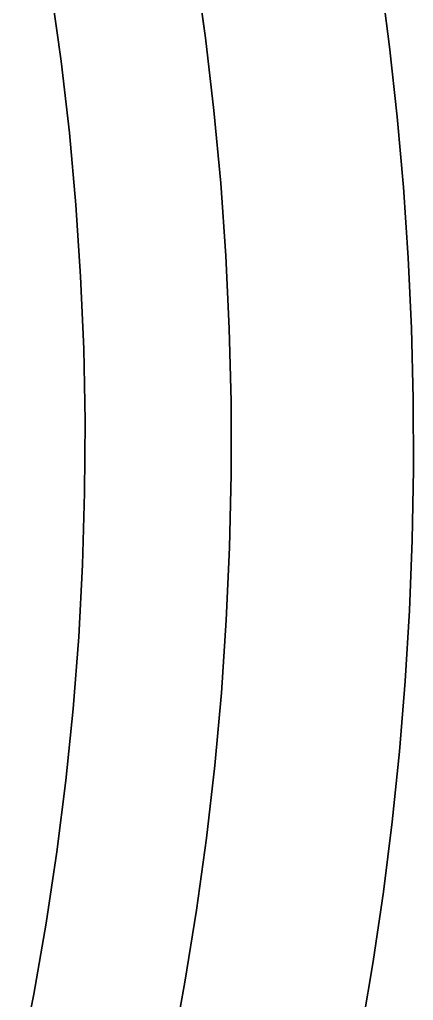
# Model space of a CAD drawing. Extents: x -357 to 364, y -246 to 254.
# Drawn here: x 120.05 to 135.59, y -17.11 to 21.56 of the extents above; entities that cross this region are included whole.
import ezdxf

# ---------------------------------------------------------------- set-up
doc = ezdxf.new("R2010")
doc.units = 0
doc.header["$MEASUREMENT"] = 0
doc.linetypes.add('CONTINUOUS_100', pattern=[0])
for name, color, linetype in [('COLOR_0260AAFF', 7, 'CONTINUOUS'), ('COLOR_DB053EFF', 7, 'CONTINUOUS'), ('COLOR_FFFFFFFF', 7, 'CONTINUOUS'), ('DAMIEL', 171, 'CONTINUOUS')]:
    doc.layers.add(name, color=color, linetype=linetype)

msp = doc.modelspace()

# ---------------------------------------------------------------- linework, layer by layer
at = {"layer": 'COLOR_0260AAFF', "linetype": 'CONTINUOUS_100'}
for p, q in [((127.390807, 20.833204), (126.992946, 23.679954)), ((134.292525, 23.247481), (134.653601, 20.487454)), ((127.723068, 17.977921), (127.390807, 20.833204)), ((134.653601, 20.487454), (134.956273, 17.720385)), ((127.989687, 15.115646), (127.723068, 17.977921)), ((134.956273, 17.720385), (135.20046, 14.947527)), ((128.190617, 12.247921), (127.989687, 15.115646)), ((135.20046, 14.947527), (135.386079, 12.170136)), ((128.325816, 9.376289), (128.190617, 12.247921)), ((135.386079, 12.170136), (135.51305, 9.389466)), ((128.395239, 6.502291), (128.325816, 9.376289)), ((135.51305, 9.389466), (135.581289, 6.606771)), ((135.581289, 6.606771), (135.590715, 3.823306)), ((128.398842, 3.627469), (128.395239, 6.502291)), ((128.336581, 0.753367), (128.398842, 3.627469)), ((135.590715, 3.823306), (135.541246, 1.040325)), ((135.541246, 1.040325), (135.4328, -1.740916)), ((128.208411, -2.118475), (128.336581, 0.753367)), ((135.4328, -1.740916), (135.265295, -4.519164)), ((128.014289, -4.986514), (128.208411, -2.118475)), ((135.265295, -4.519164), (135.038649, -7.293164)), ((127.75417, -7.849207), (128.014289, -4.986514)), ((135.038649, -7.293164), (134.75278, -10.061661)), ((127.42801, -10.705014), (127.75417, -7.849207)), ((134.75278, -10.061661), (134.407606, -12.823401)), ((127.035764, -13.552391), (127.42801, -10.705014)), ((134.407606, -12.823401), (134.003046, -15.57713)), ((126.57739, -16.389797), (127.035764, -13.552391)), ((134.003046, -15.57713), (133.539016, -18.321592)), ((126.052842, -19.215689), (126.57739, -16.389797))]:
    msp.add_line(p, q, dxfattribs=at)
at = {"layer": 'COLOR_DB053EFF', "linetype": 'CONTINUOUS_100'}
for p, q in [((121.304218, 22.727838), (121.694807, 19.91352)), ((121.304218, 22.727838), (121.694807, 19.91352)), ((121.694807, 19.91352), (122.017952, 17.090475)), ((121.694807, 19.91352), (122.017952, 17.090475)), ((122.017952, 17.090475), (122.273593, 14.260365)), ((122.017952, 17.090475), (122.273593, 14.260365)), ((122.273593, 14.260365), (122.46167, 11.424848)), ((122.273593, 14.260365), (122.46167, 11.424848)), ((122.46167, 11.424848), (122.582124, 8.585586)), ((122.46167, 11.424848), (122.582124, 8.585586)), ((122.582124, 8.585586), (122.634896, 5.744238)), ((122.582124, 8.585586), (122.634896, 5.744238)), ((122.634896, 5.744238), (122.619926, 2.902466)), ((122.634896, 5.744238), (122.619926, 2.902466)), ((122.619926, 2.902466), (122.537155, 0.061928)), ((122.619926, 2.902466), (122.537155, 0.061928)), ((122.537155, 0.061928), (122.386523, -2.775715)), ((122.537155, 0.061928), (122.386523, -2.775715)), ((122.386523, -2.775715), (122.167972, -5.608802)), ((122.386523, -2.775715), (122.167972, -5.608802)), ((122.167972, -5.608802), (121.88144, -8.435674)), ((122.167972, -5.608802), (121.88144, -8.435674)), ((121.88144, -8.435674), (121.52687, -11.25467)), ((121.88144, -8.435674), (121.52687, -11.25467)), ((121.52687, -11.25467), (121.104202, -14.06413)), ((121.52687, -11.25467), (121.104202, -14.06413)), ((121.104202, -14.06413), (120.613377, -16.862394)), ((121.104202, -14.06413), (120.613377, -16.862394)), ((120.613377, -16.862394), (120.054334, -19.647802)), ((120.613377, -16.862394), (120.054334, -19.647802))]:
    msp.add_line(p, q, dxfattribs=at)
at = {"layer": 'COLOR_FFFFFFFF', "linetype": 'CONTINUOUS_100'}
for p, q in [((126.992946, 23.679954), (127.390807, 20.833204)), ((134.653601, 20.487454), (134.292525, 23.247481)), ((121.694807, 19.91352), (121.304218, 22.727838)), ((127.390807, 20.833204), (127.723068, 17.977921)), ((134.956273, 17.720385), (134.653601, 20.487454)), ((122.017952, 17.090475), (121.694807, 19.91352)), ((127.723068, 17.977921), (127.989687, 15.115646)), ((135.20046, 14.947527), (134.956273, 17.720385)), ((122.273593, 14.260365), (122.017952, 17.090475)), ((127.989687, 15.115646), (128.190617, 12.247921)), ((135.386079, 12.170136), (135.20046, 14.947527)), ((122.46167, 11.424848), (122.273593, 14.260365)), ((128.190617, 12.247921), (128.325816, 9.376289)), ((135.51305, 9.389466), (135.386079, 12.170136)), ((122.582124, 8.585586), (122.46167, 11.424848)), ((128.325816, 9.376289), (128.395239, 6.502291)), ((135.581289, 6.606771), (135.51305, 9.389466)), ((122.634896, 5.744238), (122.582124, 8.585586)), ((135.590715, 3.823306), (135.581289, 6.606771)), ((128.395239, 6.502291), (128.398842, 3.627469)), ((122.619926, 2.902466), (122.634896, 5.744238)), ((128.398842, 3.627469), (128.336581, 0.753367)), ((135.541246, 1.040325), (135.590715, 3.823306)), ((122.537155, 0.061928), (122.619926, 2.902466)), ((135.4328, -1.740916), (135.541246, 1.040325)), ((128.336581, 0.753367), (128.208411, -2.118475)), ((122.386523, -2.775715), (122.537155, 0.061928)), ((135.265295, -4.519164), (135.4328, -1.740916)), ((128.208411, -2.118475), (128.014289, -4.986514)), ((122.167972, -5.608802), (122.386523, -2.775715)), ((135.038649, -7.293164), (135.265295, -4.519164)), ((128.014289, -4.986514), (127.75417, -7.849207)), ((121.88144, -8.435674), (122.167972, -5.608802)), ((134.75278, -10.061661), (135.038649, -7.293164)), ((127.75417, -7.849207), (127.42801, -10.705014)), ((121.52687, -11.25467), (121.88144, -8.435674)), ((134.407606, -12.823401), (134.75278, -10.061661)), ((127.42801, -10.705014), (127.035764, -13.552391)), ((121.104202, -14.06413), (121.52687, -11.25467)), ((134.003046, -15.57713), (134.407606, -12.823401)), ((127.035764, -13.552391), (126.57739, -16.389797)), ((120.613377, -16.862394), (121.104202, -14.06413)), ((133.539016, -18.321592), (134.003046, -15.57713)), ((126.57739, -16.389797), (126.052842, -19.215689)), ((120.054334, -19.647802), (120.613377, -16.862394))]:
    msp.add_line(p, q, dxfattribs=at)
at = {"layer": 'DAMIEL', "linetype": 'CONTINUOUS_100'}
for p, q in [((127.390807, 20.833204), (126.992946, 23.679954)), ((134.292525, 23.247481), (134.653601, 20.487454)), ((121.304218, 22.727838), (121.694807, 19.91352)), ((121.304218, 22.727838), (121.694807, 19.91352)), ((127.723068, 17.977921), (127.390807, 20.833204)), ((134.653601, 20.487454), (134.956273, 17.720385)), ((121.694807, 19.91352), (122.017952, 17.090475)), ((121.694807, 19.91352), (122.017952, 17.090475)), ((127.989687, 15.115646), (127.723068, 17.977921)), ((134.956273, 17.720385), (135.20046, 14.947527)), ((122.017952, 17.090475), (122.273593, 14.260365)), ((122.017952, 17.090475), (122.273593, 14.260365)), ((128.190617, 12.247921), (127.989687, 15.115646)), ((135.20046, 14.947527), (135.386079, 12.170136)), ((122.273593, 14.260365), (122.46167, 11.424848)), ((122.273593, 14.260365), (122.46167, 11.424848)), ((128.325816, 9.376289), (128.190617, 12.247921)), ((135.386079, 12.170136), (135.51305, 9.389466)), ((122.46167, 11.424848), (122.582124, 8.585586)), ((122.46167, 11.424848), (122.582124, 8.585586)), ((128.395239, 6.502291), (128.325816, 9.376289)), ((135.51305, 9.389466), (135.581289, 6.606771)), ((122.582124, 8.585586), (122.634896, 5.744238)), ((122.582124, 8.585586), (122.634896, 5.744238)), ((135.581289, 6.606771), (135.590715, 3.823306)), ((128.398842, 3.627469), (128.395239, 6.502291)), ((122.634896, 5.744238), (122.619926, 2.902466)), ((122.634896, 5.744238), (122.619926, 2.902466)), ((128.336581, 0.753367), (128.398842, 3.627469)), ((135.590715, 3.823306), (135.541246, 1.040325)), ((122.619926, 2.902466), (122.537155, 0.061928)), ((122.619926, 2.902466), (122.537155, 0.061928)), ((135.541246, 1.040325), (135.4328, -1.740916)), ((128.208411, -2.118475), (128.336581, 0.753367)), ((122.537155, 0.061928), (122.386523, -2.775715)), ((122.537155, 0.061928), (122.386523, -2.775715)), ((135.4328, -1.740916), (135.265295, -4.519164)), ((128.014289, -4.986514), (128.208411, -2.118475)), ((122.386523, -2.775715), (122.167972, -5.608802)), ((122.386523, -2.775715), (122.167972, -5.608802)), ((135.265295, -4.519164), (135.038649, -7.293164)), ((127.75417, -7.849207), (128.014289, -4.986514)), ((122.167972, -5.608802), (121.88144, -8.435674)), ((122.167972, -5.608802), (121.88144, -8.435674)), ((135.038649, -7.293164), (134.75278, -10.061661)), ((127.42801, -10.705014), (127.75417, -7.849207)), ((121.88144, -8.435674), (121.52687, -11.25467)), ((121.88144, -8.435674), (121.52687, -11.25467)), ((134.75278, -10.061661), (134.407606, -12.823401)), ((127.035764, -13.552391), (127.42801, -10.705014)), ((121.52687, -11.25467), (121.104202, -14.06413)), ((121.52687, -11.25467), (121.104202, -14.06413)), ((134.407606, -12.823401), (134.003046, -15.57713)), ((126.57739, -16.389797), (127.035764, -13.552391)), ((121.104202, -14.06413), (120.613377, -16.862394)), ((121.104202, -14.06413), (120.613377, -16.862394)), ((134.003046, -15.57713), (133.539016, -18.321592)), ((126.052842, -19.215689), (126.57739, -16.389797)), ((120.613377, -16.862394), (120.054334, -19.647802)), ((120.613377, -16.862394), (120.054334, -19.647802))]:
    msp.add_line(p, q, dxfattribs=at)

doc.saveas('drawing.dxf')
